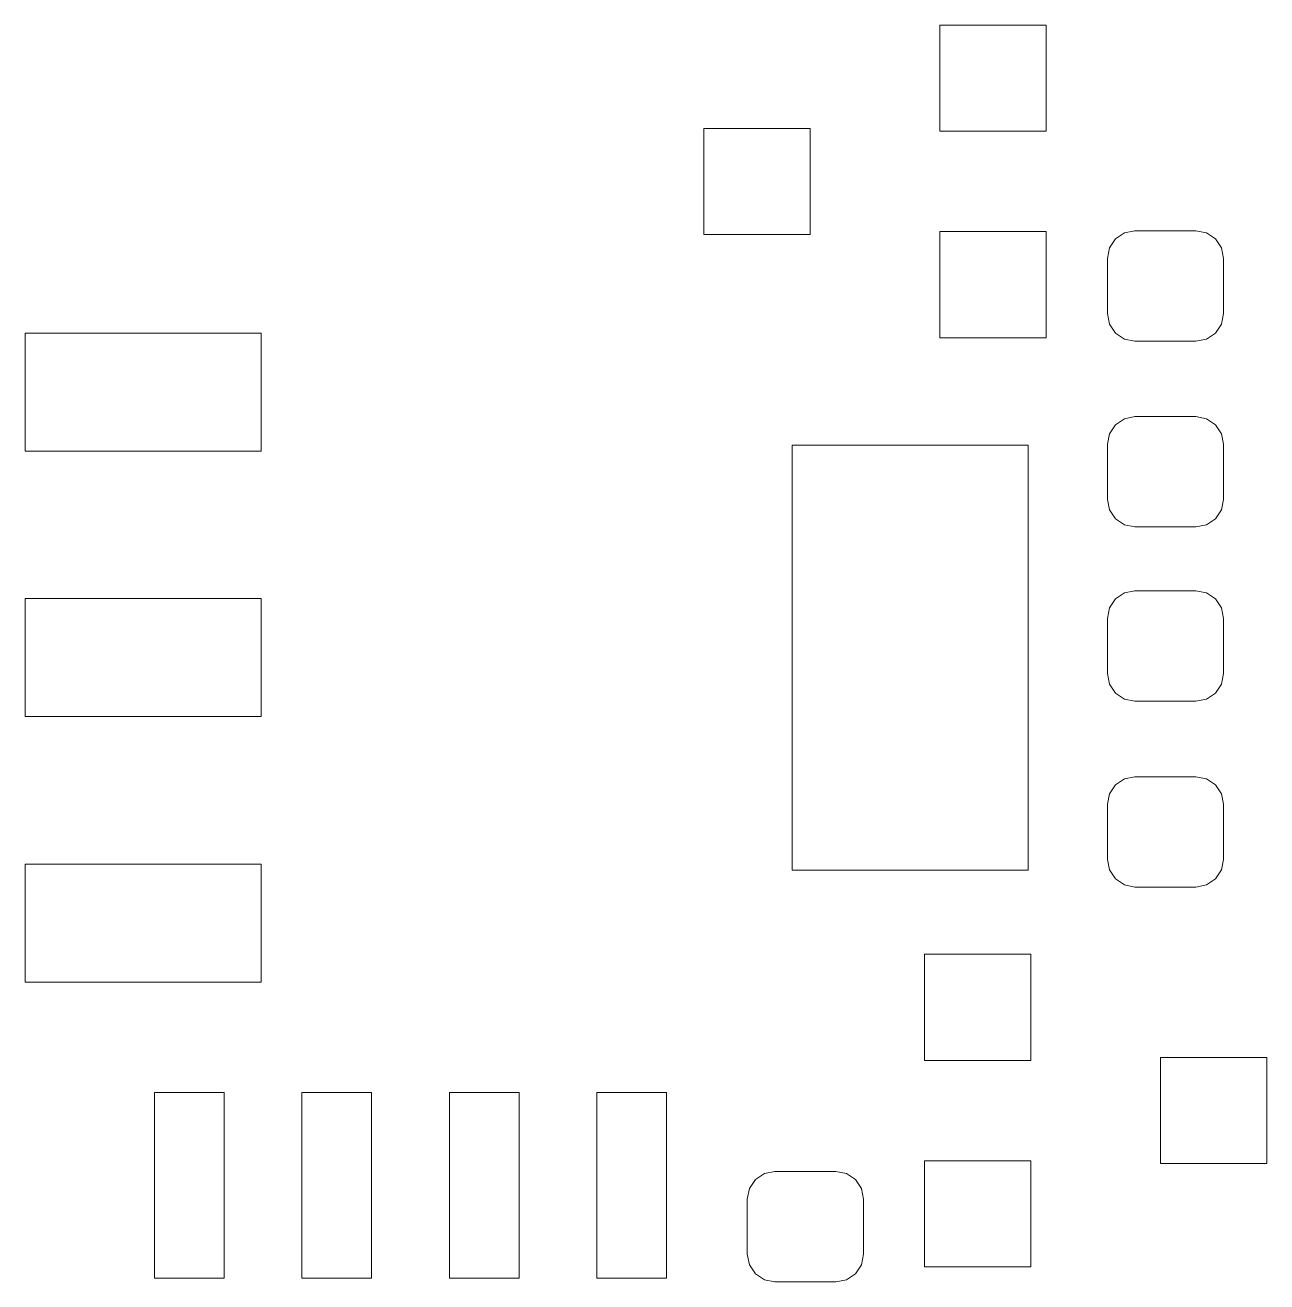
# Model space of a CAD drawing. Header units: millimetres. Extents: x -38 to 35, y -96 to 126.
# Drawn here: x -26.95 to -16.26, y 13.52 to 24.34 of the extents above; entities that cross this region are included whole.
import ezdxf

# ---------------------------------------------------------------- set-up
doc = ezdxf.new("R2010")
doc.units = ezdxf.units.MM
doc.header["$MEASUREMENT"] = 0
doc.layers.add('Layer 1', color=7, linetype='Continuous')

msp = doc.modelspace()

# ---------------------------------------------------------------- linework, layer by layer
at = {"layer": 'Layer 1', "lineweight": 9}
for points, knots in [([(-18.1571, 24.3402), (-18.1571, 24.3402), (-19.0715, 24.3402), (-19.0715, 24.3402), (-19.0715, 24.3402), (-19.0715, 24.3402), (-19.0715, 23.4258), (-19.0715, 23.4258), (-19.0715, 23.4258), (-19.0715, 23.4258), (-18.1571, 23.4258), (-18.1571, 23.4258), (-18.1571, 23.4258), (-18.1571, 23.4258), (-18.1571, 24.3402), (-18.1571, 24.3402)], [0, 0, 0, 0, 0.2, 0.2, 0.2, 0.2, 0.4, 0.4, 0.4, 0.4, 0.6, 0.6, 0.6, 0.6, 1, 1, 1, 1]), ([(-20.1891, 23.4512), (-20.1891, 23.4512), (-21.1035, 23.4512), (-21.1035, 23.4512), (-21.1035, 23.4512), (-21.1035, 23.4512), (-21.1035, 22.5368), (-21.1035, 22.5368), (-21.1035, 22.5368), (-21.1035, 22.5368), (-20.1891, 22.5368), (-20.1891, 22.5368), (-20.1891, 22.5368), (-20.1891, 22.5368), (-20.1891, 23.4512), (-20.1891, 23.4512)], [0, 0, 0, 0, 0.2, 0.2, 0.2, 0.2, 0.4, 0.4, 0.4, 0.4, 0.6, 0.6, 0.6, 0.6, 1, 1, 1, 1]), ([(-18.1571, 22.5622), (-18.1571, 22.5622), (-19.0715, 22.5622), (-19.0715, 22.5622), (-19.0715, 22.5622), (-19.0715, 22.5622), (-19.0715, 21.6478), (-19.0715, 21.6478), (-19.0715, 21.6478), (-19.0715, 21.6478), (-18.1571, 21.6478), (-18.1571, 21.6478), (-18.1571, 21.6478), (-18.1571, 21.6478), (-18.1571, 22.5622), (-18.1571, 22.5622)], [0, 0, 0, 0, 0.2, 0.2, 0.2, 0.2, 0.4, 0.4, 0.4, 0.4, 0.6, 0.6, 0.6, 0.6, 1, 1, 1, 1]), ([(-17.3928, 22.569), (-17.3928, 22.569), (-17.4837, 22.5509), (-17.4837, 22.5509), (-17.4837, 22.5509), (-17.4837, 22.5509), (-17.5607, 22.4994), (-17.5607, 22.4994), (-17.5607, 22.4994), (-17.5607, 22.4994), (-17.6122, 22.4224), (-17.6122, 22.4224), (-17.6122, 22.4224), (-17.6122, 22.4224), (-17.6303, 22.3315), (-17.6303, 22.3315), (-17.6303, 22.3315), (-17.6303, 22.3315), (-17.6303, 21.8565), (-17.6303, 21.8565), (-17.6303, 21.8565), (-17.6303, 21.8565), (-17.6122, 21.7656), (-17.6122, 21.7656), (-17.6122, 21.7656), (-17.6122, 21.7656), (-17.5607, 21.6886), (-17.5607, 21.6886), (-17.5607, 21.6886), (-17.5607, 21.6886), (-17.4837, 21.6371), (-17.4837, 21.6371), (-17.4837, 21.6371), (-17.4837, 21.6371), (-17.3928, 21.619), (-17.3928, 21.619), (-17.3928, 21.619), (-17.3928, 21.619), (-16.8678, 21.619), (-16.8678, 21.619), (-16.8678, 21.619), (-16.8678, 21.619), (-16.7769, 21.6371), (-16.7769, 21.6371), (-16.7769, 21.6371), (-16.7769, 21.6371), (-16.6999, 21.6886), (-16.6999, 21.6886), (-16.6999, 21.6886), (-16.6999, 21.6886), (-16.6484, 21.7656), (-16.6484, 21.7656), (-16.6484, 21.7656), (-16.6484, 21.7656), (-16.6303, 21.8565), (-16.6303, 21.8565), (-16.6303, 21.8565), (-16.6303, 21.8565), (-16.6303, 22.3315), (-16.6303, 22.3315), (-16.6303, 22.3315), (-16.6303, 22.3315), (-16.6484, 22.4224), (-16.6484, 22.4224), (-16.6484, 22.4224), (-16.6484, 22.4224), (-16.6999, 22.4994), (-16.6999, 22.4994), (-16.6999, 22.4994), (-16.6999, 22.4994), (-16.7769, 22.5509), (-16.7769, 22.5509), (-16.7769, 22.5509), (-16.7769, 22.5509), (-16.8678, 22.569), (-16.8678, 22.569), (-16.8678, 22.569), (-16.8678, 22.569), (-17.3928, 22.569), (-17.3928, 22.569)], [0, 0, 0, 0, 0.047619, 0.047619, 0.047619, 0.047619, 0.0952381, 0.0952381, 0.0952381, 0.0952381, 0.1428571, 0.1428571, 0.1428571, 0.1428571, 0.1904762, 0.1904762, 0.1904762, 0.1904762, 0.2380952, 0.2380952, 0.2380952, 0.2380952, 0.2857143, 0.2857143, 0.2857143, 0.2857143, 0.3333333, 0.3333333, 0.3333333, 0.3333333, 0.3809524, 0.3809524, 0.3809524, 0.3809524, 0.4285714, 0.4285714, 0.4285714, 0.4285714, 0.4761905, 0.4761905, 0.4761905, 0.4761905, 0.5238095, 0.5238095, 0.5238095, 0.5238095, 0.5714286, 0.5714286, 0.5714286, 0.5714286, 0.6190476, 0.6190476, 0.6190476, 0.6190476, 0.6666667, 0.6666667, 0.6666667, 0.6666667, 0.7142857, 0.7142857, 0.7142857, 0.7142857, 0.7619048, 0.7619048, 0.7619048, 0.7619048, 0.8095238, 0.8095238, 0.8095238, 0.8095238, 0.8571429, 0.8571429, 0.8571429, 0.8571429, 0.9047619, 0.9047619, 0.9047619, 0.9047619, 1, 1, 1, 1]), ([(-24.9163, 21.688), (-24.9163, 21.688), (-26.9483, 21.688), (-26.9483, 21.688), (-26.9483, 21.688), (-26.9483, 21.688), (-26.9483, 20.672), (-26.9483, 20.672), (-26.9483, 20.672), (-26.9483, 20.672), (-24.9163, 20.672), (-24.9163, 20.672), (-24.9163, 20.672), (-24.9163, 20.672), (-24.9163, 21.688), (-24.9163, 21.688)], [0, 0, 0, 0, 0.2, 0.2, 0.2, 0.2, 0.4, 0.4, 0.4, 0.4, 0.6, 0.6, 0.6, 0.6, 1, 1, 1, 1]), ([(-17.3928, 20.969), (-17.3928, 20.969), (-17.4837, 20.9509), (-17.4837, 20.9509), (-17.4837, 20.9509), (-17.4837, 20.9509), (-17.5607, 20.8994), (-17.5607, 20.8994), (-17.5607, 20.8994), (-17.5607, 20.8994), (-17.6122, 20.8224), (-17.6122, 20.8224), (-17.6122, 20.8224), (-17.6122, 20.8224), (-17.6303, 20.7315), (-17.6303, 20.7315), (-17.6303, 20.7315), (-17.6303, 20.7315), (-17.6303, 20.2565), (-17.6303, 20.2565), (-17.6303, 20.2565), (-17.6303, 20.2565), (-17.6122, 20.1656), (-17.6122, 20.1656), (-17.6122, 20.1656), (-17.6122, 20.1656), (-17.5607, 20.0886), (-17.5607, 20.0886), (-17.5607, 20.0886), (-17.5607, 20.0886), (-17.4837, 20.0371), (-17.4837, 20.0371), (-17.4837, 20.0371), (-17.4837, 20.0371), (-17.3928, 20.019), (-17.3928, 20.019), (-17.3928, 20.019), (-17.3928, 20.019), (-16.8678, 20.019), (-16.8678, 20.019), (-16.8678, 20.019), (-16.8678, 20.019), (-16.7769, 20.0371), (-16.7769, 20.0371), (-16.7769, 20.0371), (-16.7769, 20.0371), (-16.6999, 20.0886), (-16.6999, 20.0886), (-16.6999, 20.0886), (-16.6999, 20.0886), (-16.6484, 20.1656), (-16.6484, 20.1656), (-16.6484, 20.1656), (-16.6484, 20.1656), (-16.6303, 20.2565), (-16.6303, 20.2565), (-16.6303, 20.2565), (-16.6303, 20.2565), (-16.6303, 20.7315), (-16.6303, 20.7315), (-16.6303, 20.7315), (-16.6303, 20.7315), (-16.6484, 20.8224), (-16.6484, 20.8224), (-16.6484, 20.8224), (-16.6484, 20.8224), (-16.6999, 20.8994), (-16.6999, 20.8994), (-16.6999, 20.8994), (-16.6999, 20.8994), (-16.7769, 20.9509), (-16.7769, 20.9509), (-16.7769, 20.9509), (-16.7769, 20.9509), (-16.8678, 20.969), (-16.8678, 20.969), (-16.8678, 20.969), (-16.8678, 20.969), (-17.3928, 20.969), (-17.3928, 20.969)], [0, 0, 0, 0, 0.047619, 0.047619, 0.047619, 0.047619, 0.0952381, 0.0952381, 0.0952381, 0.0952381, 0.1428571, 0.1428571, 0.1428571, 0.1428571, 0.1904762, 0.1904762, 0.1904762, 0.1904762, 0.2380952, 0.2380952, 0.2380952, 0.2380952, 0.2857143, 0.2857143, 0.2857143, 0.2857143, 0.3333333, 0.3333333, 0.3333333, 0.3333333, 0.3809524, 0.3809524, 0.3809524, 0.3809524, 0.4285714, 0.4285714, 0.4285714, 0.4285714, 0.4761905, 0.4761905, 0.4761905, 0.4761905, 0.5238095, 0.5238095, 0.5238095, 0.5238095, 0.5714286, 0.5714286, 0.5714286, 0.5714286, 0.6190476, 0.6190476, 0.6190476, 0.6190476, 0.6666667, 0.6666667, 0.6666667, 0.6666667, 0.7142857, 0.7142857, 0.7142857, 0.7142857, 0.7619048, 0.7619048, 0.7619048, 0.7619048, 0.8095238, 0.8095238, 0.8095238, 0.8095238, 0.8571429, 0.8571429, 0.8571429, 0.8571429, 0.9047619, 0.9047619, 0.9047619, 0.9047619, 1, 1, 1, 1]), ([(-18.3123, 20.7228), (-18.3123, 20.7228), (-20.3443, 20.7228), (-20.3443, 20.7228), (-20.3443, 20.7228), (-20.3443, 20.7228), (-20.3443, 17.0652), (-20.3443, 17.0652), (-20.3443, 17.0652), (-20.3443, 17.0652), (-18.3123, 17.0652), (-18.3123, 17.0652), (-18.3123, 17.0652), (-18.3123, 17.0652), (-18.3123, 20.7228), (-18.3123, 20.7228)], [0, 0, 0, 0, 0.2, 0.2, 0.2, 0.2, 0.4, 0.4, 0.4, 0.4, 0.6, 0.6, 0.6, 0.6, 1, 1, 1, 1]), ([(-24.9163, 19.402), (-24.9163, 19.402), (-26.9483, 19.402), (-26.9483, 19.402), (-26.9483, 19.402), (-26.9483, 19.402), (-26.9483, 18.386), (-26.9483, 18.386), (-26.9483, 18.386), (-26.9483, 18.386), (-24.9163, 18.386), (-24.9163, 18.386), (-24.9163, 18.386), (-24.9163, 18.386), (-24.9163, 19.402), (-24.9163, 19.402)], [0, 0, 0, 0, 0.2, 0.2, 0.2, 0.2, 0.4, 0.4, 0.4, 0.4, 0.6, 0.6, 0.6, 0.6, 1, 1, 1, 1]), ([(-16.8678, 18.519), (-16.8678, 18.519), (-16.7769, 18.5371), (-16.7769, 18.5371), (-16.7769, 18.5371), (-16.7769, 18.5371), (-16.6999, 18.5886), (-16.6999, 18.5886), (-16.6999, 18.5886), (-16.6999, 18.5886), (-16.6484, 18.6656), (-16.6484, 18.6656), (-16.6484, 18.6656), (-16.6484, 18.6656), (-16.6303, 18.7565), (-16.6303, 18.7565), (-16.6303, 18.7565), (-16.6303, 18.7565), (-16.6303, 19.2315), (-16.6303, 19.2315), (-16.6303, 19.2315), (-16.6303, 19.2315), (-16.6484, 19.3224), (-16.6484, 19.3224), (-16.6484, 19.3224), (-16.6484, 19.3224), (-16.6999, 19.3994), (-16.6999, 19.3994), (-16.6999, 19.3994), (-16.6999, 19.3994), (-16.7769, 19.4509), (-16.7769, 19.4509), (-16.7769, 19.4509), (-16.7769, 19.4509), (-16.8678, 19.469), (-16.8678, 19.469), (-16.8678, 19.469), (-16.8678, 19.469), (-17.3928, 19.469), (-17.3928, 19.469), (-17.3928, 19.469), (-17.3928, 19.469), (-17.4837, 19.4509), (-17.4837, 19.4509), (-17.4837, 19.4509), (-17.4837, 19.4509), (-17.5607, 19.3994), (-17.5607, 19.3994), (-17.5607, 19.3994), (-17.5607, 19.3994), (-17.6122, 19.3224), (-17.6122, 19.3224), (-17.6122, 19.3224), (-17.6122, 19.3224), (-17.6303, 19.2315), (-17.6303, 19.2315), (-17.6303, 19.2315), (-17.6303, 19.2315), (-17.6303, 18.7565), (-17.6303, 18.7565), (-17.6303, 18.7565), (-17.6303, 18.7565), (-17.6122, 18.6656), (-17.6122, 18.6656), (-17.6122, 18.6656), (-17.6122, 18.6656), (-17.5607, 18.5886), (-17.5607, 18.5886), (-17.5607, 18.5886), (-17.5607, 18.5886), (-17.4837, 18.5371), (-17.4837, 18.5371), (-17.4837, 18.5371), (-17.4837, 18.5371), (-17.3928, 18.519), (-17.3928, 18.519), (-17.3928, 18.519), (-17.3928, 18.519), (-16.8678, 18.519), (-16.8678, 18.519)], [0, 0, 0, 0, 0.047619, 0.047619, 0.047619, 0.047619, 0.0952381, 0.0952381, 0.0952381, 0.0952381, 0.1428571, 0.1428571, 0.1428571, 0.1428571, 0.1904762, 0.1904762, 0.1904762, 0.1904762, 0.2380952, 0.2380952, 0.2380952, 0.2380952, 0.2857143, 0.2857143, 0.2857143, 0.2857143, 0.3333333, 0.3333333, 0.3333333, 0.3333333, 0.3809524, 0.3809524, 0.3809524, 0.3809524, 0.4285714, 0.4285714, 0.4285714, 0.4285714, 0.4761905, 0.4761905, 0.4761905, 0.4761905, 0.5238095, 0.5238095, 0.5238095, 0.5238095, 0.5714286, 0.5714286, 0.5714286, 0.5714286, 0.6190476, 0.6190476, 0.6190476, 0.6190476, 0.6666667, 0.6666667, 0.6666667, 0.6666667, 0.7142857, 0.7142857, 0.7142857, 0.7142857, 0.7619048, 0.7619048, 0.7619048, 0.7619048, 0.8095238, 0.8095238, 0.8095238, 0.8095238, 0.8571429, 0.8571429, 0.8571429, 0.8571429, 0.9047619, 0.9047619, 0.9047619, 0.9047619, 1, 1, 1, 1]), ([(-16.8678, 16.919), (-16.8678, 16.919), (-16.7769, 16.9371), (-16.7769, 16.9371), (-16.7769, 16.9371), (-16.7769, 16.9371), (-16.6999, 16.9886), (-16.6999, 16.9886), (-16.6999, 16.9886), (-16.6999, 16.9886), (-16.6484, 17.0656), (-16.6484, 17.0656), (-16.6484, 17.0656), (-16.6484, 17.0656), (-16.6303, 17.1565), (-16.6303, 17.1565), (-16.6303, 17.1565), (-16.6303, 17.1565), (-16.6303, 17.6315), (-16.6303, 17.6315), (-16.6303, 17.6315), (-16.6303, 17.6315), (-16.6484, 17.7224), (-16.6484, 17.7224), (-16.6484, 17.7224), (-16.6484, 17.7224), (-16.6999, 17.7994), (-16.6999, 17.7994), (-16.6999, 17.7994), (-16.6999, 17.7994), (-16.7769, 17.8509), (-16.7769, 17.8509), (-16.7769, 17.8509), (-16.7769, 17.8509), (-16.8678, 17.869), (-16.8678, 17.869), (-16.8678, 17.869), (-16.8678, 17.869), (-17.3928, 17.869), (-17.3928, 17.869), (-17.3928, 17.869), (-17.3928, 17.869), (-17.4837, 17.8509), (-17.4837, 17.8509), (-17.4837, 17.8509), (-17.4837, 17.8509), (-17.5607, 17.7994), (-17.5607, 17.7994), (-17.5607, 17.7994), (-17.5607, 17.7994), (-17.6122, 17.7224), (-17.6122, 17.7224), (-17.6122, 17.7224), (-17.6122, 17.7224), (-17.6303, 17.6315), (-17.6303, 17.6315), (-17.6303, 17.6315), (-17.6303, 17.6315), (-17.6303, 17.1565), (-17.6303, 17.1565), (-17.6303, 17.1565), (-17.6303, 17.1565), (-17.6122, 17.0656), (-17.6122, 17.0656), (-17.6122, 17.0656), (-17.6122, 17.0656), (-17.5607, 16.9886), (-17.5607, 16.9886), (-17.5607, 16.9886), (-17.5607, 16.9886), (-17.4837, 16.9371), (-17.4837, 16.9371), (-17.4837, 16.9371), (-17.4837, 16.9371), (-17.3928, 16.919), (-17.3928, 16.919), (-17.3928, 16.919), (-17.3928, 16.919), (-16.8678, 16.919), (-16.8678, 16.919)], [0, 0, 0, 0, 0.047619, 0.047619, 0.047619, 0.047619, 0.0952381, 0.0952381, 0.0952381, 0.0952381, 0.1428571, 0.1428571, 0.1428571, 0.1428571, 0.1904762, 0.1904762, 0.1904762, 0.1904762, 0.2380952, 0.2380952, 0.2380952, 0.2380952, 0.2857143, 0.2857143, 0.2857143, 0.2857143, 0.3333333, 0.3333333, 0.3333333, 0.3333333, 0.3809524, 0.3809524, 0.3809524, 0.3809524, 0.4285714, 0.4285714, 0.4285714, 0.4285714, 0.4761905, 0.4761905, 0.4761905, 0.4761905, 0.5238095, 0.5238095, 0.5238095, 0.5238095, 0.5714286, 0.5714286, 0.5714286, 0.5714286, 0.6190476, 0.6190476, 0.6190476, 0.6190476, 0.6666667, 0.6666667, 0.6666667, 0.6666667, 0.7142857, 0.7142857, 0.7142857, 0.7142857, 0.7619048, 0.7619048, 0.7619048, 0.7619048, 0.8095238, 0.8095238, 0.8095238, 0.8095238, 0.8571429, 0.8571429, 0.8571429, 0.8571429, 0.9047619, 0.9047619, 0.9047619, 0.9047619, 1, 1, 1, 1]), ([(-24.9163, 17.116), (-24.9163, 17.116), (-26.9483, 17.116), (-26.9483, 17.116), (-26.9483, 17.116), (-26.9483, 17.116), (-26.9483, 16.1), (-26.9483, 16.1), (-26.9483, 16.1), (-26.9483, 16.1), (-24.9163, 16.1), (-24.9163, 16.1), (-24.9163, 16.1), (-24.9163, 16.1), (-24.9163, 17.116), (-24.9163, 17.116)], [0, 0, 0, 0, 0.2, 0.2, 0.2, 0.2, 0.4, 0.4, 0.4, 0.4, 0.6, 0.6, 0.6, 0.6, 1, 1, 1, 1]), ([(-19.2035, 15.4258), (-19.2035, 15.4258), (-18.2891, 15.4258), (-18.2891, 15.4258), (-18.2891, 15.4258), (-18.2891, 15.4258), (-18.2891, 16.3402), (-18.2891, 16.3402), (-18.2891, 16.3402), (-18.2891, 16.3402), (-19.2035, 16.3402), (-19.2035, 16.3402), (-19.2035, 16.3402), (-19.2035, 16.3402), (-19.2035, 15.4258), (-19.2035, 15.4258)], [0, 0, 0, 0, 0.2, 0.2, 0.2, 0.2, 0.4, 0.4, 0.4, 0.4, 0.6, 0.6, 0.6, 0.6, 1, 1, 1, 1]), ([(-17.1715, 14.5368), (-17.1715, 14.5368), (-16.2571, 14.5368), (-16.2571, 14.5368), (-16.2571, 14.5368), (-16.2571, 14.5368), (-16.2571, 15.4512), (-16.2571, 15.4512), (-16.2571, 15.4512), (-16.2571, 15.4512), (-17.1715, 15.4512), (-17.1715, 15.4512), (-17.1715, 15.4512), (-17.1715, 15.4512), (-17.1715, 14.5368), (-17.1715, 14.5368)], [0, 0, 0, 0, 0.2, 0.2, 0.2, 0.2, 0.4, 0.4, 0.4, 0.4, 0.6, 0.6, 0.6, 0.6, 1, 1, 1, 1]), ([(-21.4253, 13.5505), (-21.4253, 13.5505), (-21.4253, 15.1505), (-21.4253, 15.1505), (-21.4253, 15.1505), (-21.4253, 15.1505), (-22.0253, 15.1505), (-22.0253, 15.1505), (-22.0253, 15.1505), (-22.0253, 15.1505), (-22.0253, 13.5505), (-22.0253, 13.5505), (-22.0253, 13.5505), (-22.0253, 13.5505), (-21.4253, 13.5505), (-21.4253, 13.5505)], [0, 0, 0, 0, 0.2, 0.2, 0.2, 0.2, 0.4, 0.4, 0.4, 0.4, 0.6, 0.6, 0.6, 0.6, 1, 1, 1, 1]), ([(-19.2035, 13.6478), (-19.2035, 13.6478), (-18.2891, 13.6478), (-18.2891, 13.6478), (-18.2891, 13.6478), (-18.2891, 13.6478), (-18.2891, 14.5622), (-18.2891, 14.5622), (-18.2891, 14.5622), (-18.2891, 14.5622), (-19.2035, 14.5622), (-19.2035, 14.5622), (-19.2035, 14.5622), (-19.2035, 14.5622), (-19.2035, 13.6478), (-19.2035, 13.6478)], [0, 0, 0, 0, 0.2, 0.2, 0.2, 0.2, 0.4, 0.4, 0.4, 0.4, 0.6, 0.6, 0.6, 0.6, 1, 1, 1, 1]), ([(-20.4928, 14.469), (-20.4928, 14.469), (-20.5837, 14.4509), (-20.5837, 14.4509), (-20.5837, 14.4509), (-20.5837, 14.4509), (-20.6607, 14.3994), (-20.6607, 14.3994), (-20.6607, 14.3994), (-20.6607, 14.3994), (-20.7122, 14.3224), (-20.7122, 14.3224), (-20.7122, 14.3224), (-20.7122, 14.3224), (-20.7303, 14.2315), (-20.7303, 14.2315), (-20.7303, 14.2315), (-20.7303, 14.2315), (-20.7303, 13.7565), (-20.7303, 13.7565), (-20.7303, 13.7565), (-20.7303, 13.7565), (-20.7122, 13.6656), (-20.7122, 13.6656), (-20.7122, 13.6656), (-20.7122, 13.6656), (-20.6607, 13.5886), (-20.6607, 13.5886), (-20.6607, 13.5886), (-20.6607, 13.5886), (-20.5837, 13.5371), (-20.5837, 13.5371), (-20.5837, 13.5371), (-20.5837, 13.5371), (-20.4928, 13.519), (-20.4928, 13.519), (-20.4928, 13.519), (-20.4928, 13.519), (-19.9678, 13.519), (-19.9678, 13.519), (-19.9678, 13.519), (-19.9678, 13.519), (-19.8769, 13.5371), (-19.8769, 13.5371), (-19.8769, 13.5371), (-19.8769, 13.5371), (-19.7999, 13.5886), (-19.7999, 13.5886), (-19.7999, 13.5886), (-19.7999, 13.5886), (-19.7484, 13.6656), (-19.7484, 13.6656), (-19.7484, 13.6656), (-19.7484, 13.6656), (-19.7303, 13.7565), (-19.7303, 13.7565), (-19.7303, 13.7565), (-19.7303, 13.7565), (-19.7303, 14.2315), (-19.7303, 14.2315), (-19.7303, 14.2315), (-19.7303, 14.2315), (-19.7484, 14.3224), (-19.7484, 14.3224), (-19.7484, 14.3224), (-19.7484, 14.3224), (-19.7999, 14.3994), (-19.7999, 14.3994), (-19.7999, 14.3994), (-19.7999, 14.3994), (-19.8769, 14.4509), (-19.8769, 14.4509), (-19.8769, 14.4509), (-19.8769, 14.4509), (-19.9678, 14.469), (-19.9678, 14.469), (-19.9678, 14.469), (-19.9678, 14.469), (-20.4928, 14.469), (-20.4928, 14.469)], [0, 0, 0, 0, 0.047619, 0.047619, 0.047619, 0.047619, 0.0952381, 0.0952381, 0.0952381, 0.0952381, 0.1428571, 0.1428571, 0.1428571, 0.1428571, 0.1904762, 0.1904762, 0.1904762, 0.1904762, 0.2380952, 0.2380952, 0.2380952, 0.2380952, 0.2857143, 0.2857143, 0.2857143, 0.2857143, 0.3333333, 0.3333333, 0.3333333, 0.3333333, 0.3809524, 0.3809524, 0.3809524, 0.3809524, 0.4285714, 0.4285714, 0.4285714, 0.4285714, 0.4761905, 0.4761905, 0.4761905, 0.4761905, 0.5238095, 0.5238095, 0.5238095, 0.5238095, 0.5714286, 0.5714286, 0.5714286, 0.5714286, 0.6190476, 0.6190476, 0.6190476, 0.6190476, 0.6666667, 0.6666667, 0.6666667, 0.6666667, 0.7142857, 0.7142857, 0.7142857, 0.7142857, 0.7619048, 0.7619048, 0.7619048, 0.7619048, 0.8095238, 0.8095238, 0.8095238, 0.8095238, 0.8571429, 0.8571429, 0.8571429, 0.8571429, 0.9047619, 0.9047619, 0.9047619, 0.9047619, 1, 1, 1, 1])]:
    msp.add_open_spline(points, degree=3, knots=knots, dxfattribs=at)
at = {"layer": 'Layer 1', "color": 250, "lineweight": 9}
for points in [[(-25.2353, 13.5505), (-25.2353, 13.5505), (-25.2353, 15.1505), (-25.2353, 15.1505), (-25.2353, 15.1505), (-25.2353, 15.1505), (-25.8353, 15.1505), (-25.8353, 15.1505), (-25.8353, 15.1505), (-25.8353, 15.1505), (-25.8353, 13.5505), (-25.8353, 13.5505), (-25.8353, 13.5505), (-25.8353, 13.5505), (-25.2353, 13.5505), (-25.2353, 13.5505)], [(-23.9653, 13.5505), (-23.9653, 13.5505), (-23.9653, 15.1505), (-23.9653, 15.1505), (-23.9653, 15.1505), (-23.9653, 15.1505), (-24.5653, 15.1505), (-24.5653, 15.1505), (-24.5653, 15.1505), (-24.5653, 15.1505), (-24.5653, 13.5505), (-24.5653, 13.5505), (-24.5653, 13.5505), (-24.5653, 13.5505), (-23.9653, 13.5505), (-23.9653, 13.5505)], [(-22.6953, 13.5505), (-22.6953, 13.5505), (-22.6953, 15.1505), (-22.6953, 15.1505), (-22.6953, 15.1505), (-22.6953, 15.1505), (-23.2953, 15.1505), (-23.2953, 15.1505), (-23.2953, 15.1505), (-23.2953, 15.1505), (-23.2953, 13.5505), (-23.2953, 13.5505), (-23.2953, 13.5505), (-23.2953, 13.5505), (-22.6953, 13.5505), (-22.6953, 13.5505)]]:
    msp.add_open_spline(points, degree=3, knots=[0, 0, 0, 0, 0.2, 0.2, 0.2, 0.2, 0.4, 0.4, 0.4, 0.4, 0.6, 0.6, 0.6, 0.6, 1, 1, 1, 1], dxfattribs=at)

doc.saveas('drawing.dxf')
